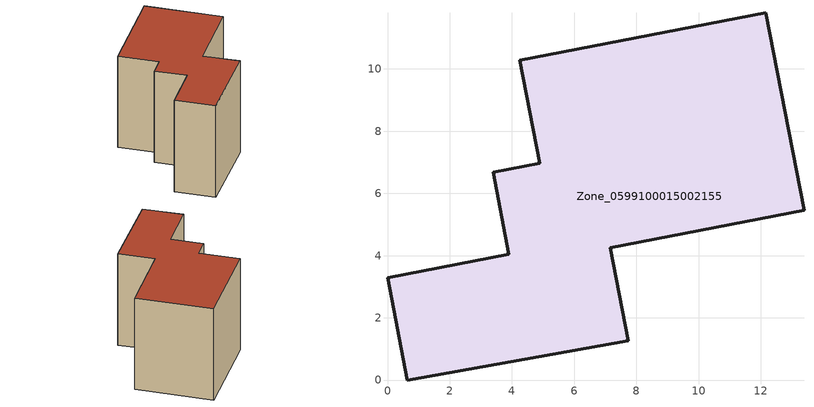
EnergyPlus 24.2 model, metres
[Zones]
Zone_0599100015002155
 floor ground (C_G): 3.9,4.05 3.4,6.68 4.89,6.97 4.25,10.28 12.16,11.8 13.39,5.45 7.16,4.25 7.74,1.27 0.64,0 0,3.29 z0.83
 wall outside (C_F): 0.64,0 7.74,1.27 7.16,4.25 13.39,5.45 12.16,11.8 4.25,10.28 4.89,6.97 3.4,6.68 3.9,4.05 0,3.29 0.64,0 z0.83:9.17
 roof outside (C_R): 3.9,4.05 0,3.29 0.64,0 7.74,1.27 7.16,4.25 13.39,5.45 12.16,11.8 4.25,10.28 4.89,6.97 3.4,6.68 z9.17
[BUILDING]
Pand.0599100015002155: North Axis=0; Terrain=City; Loads Convergence Tolerance Value=0.04; Temperature Convergence Tolerance Value=0.4; Solar Distribution=FullExterior; Maximum Number of Warmup Days=25; Minimum Number of Warmup Days=1
[Site:Location]
Rotterdam.The.Hague.AP_ZH_NLD Design_Conditions: Latitude=51.96; Longitude=4.45; Time Zone=1; Elevation=-4.5
[SITE:GROUNDTEMPERATURE:BUILDINGSURFACE]
18, 18, 18, 18, 18, 18, 18, 18, 18, 18, 18, 18
[MATERIAL] Thermal Absorptance=0.9; Solar Absorptance=0.7; Visible Absorptance=0.7
Name | Roughness | Thickness | Conductivity | Density | Specific Heat
G.TC.1965-1974 | MediumSmooth | 0.15 | 0.882353 | 540 | 1210
F.TC.1965-1974 | Rough | 0.3 | 0.697674 | 1920 | 840
R.TC.1965-1974 | MediumRough | 0.2 | 0.232558 | 1500 | 1000
[CONSTRUCTION]
C_G: G.TC.1965-1974
C_F: F.TC.1965-1974
C_R: R.TC.1965-1974
[ZONE]
Zone_0599100015002155: Type=1; Multiplier=1; Ceiling Height=Autocalculate; Volume=Autocalculate; Floor Area=autocalculate; Part of Total Floor Area=Yes
[ZONEINFILTRATION:DESIGNFLOWRATE]
Infil_Zone_0599100015002155: Zone or ZoneList or Space or SpaceList=Zone_0599100015002155; Schedule=AlwaysOn; Design Flow Rate Calculation Method=Flow/Area; Flow Rate per Floor Area=0.003; Constant Term Coefficient=1; Temperature Term Coefficient=0; Velocity Term Coefficient=0; Velocity Squared Term Coefficient=0
[HVACTEMPLATE:ZONE:IDEALLOADSAIRSYSTEM]
Zone_0599100015002155: Maximum Heating Supply Air Temperature=50; Minimum Cooling Supply Air Temperature=13; Maximum Heating Supply Air Humidity Ratio=0.0156; Minimum Cooling Supply Air Humidity Ratio=0.0077; Heating Limit=NoLimit; Cooling Limit=NoLimit; Dehumidification Control Type=ConstantSensibleHeatRatio; Cooling Sensible Heat Ratio=0.7; Dehumidification Setpoint=60; Humidification Control Type=None; Humidification Setpoint=30; Outdoor Air Method=None; Outdoor Air Flow Rate per Person=0.00944; Outdoor Air Flow Rate per Zone Floor Area=0; Outdoor Air Flow Rate per Zone=0; Demand Controlled Ventilation Type=None; Outdoor Air Economizer Type=NoEconomizer; Heat Recovery Type=None; Sensible Heat Recovery Effectiveness=0.7; Latent Heat Recovery Effectiveness=0.65
[ZONECONTROL:THERMOSTAT]
ThermostatControl_Zone_0599100015002155: Zone or ZoneList=Zone_0599100015002155; Control Type Schedule=DualSetpointControlType; Control 1=Thermostat_Zone_0599100015002155; Temperature Difference Between Cutout And Setpoint=0
[THERMOSTATSETPOINT:DUALSETPOINT]
Thermostat_Zone_0599100015002155: Heating Setpoint Temperature Schedule=HeatingSetpoint_Zone_0599100015002155; Cooling Setpoint Temperature Schedule=CoolingSetpoint_Zone_0599100015002155
[SCHEDULE:COMPACT]
HeatingSetpoint_Zone_0599100015002155: Through: 12/31, For: AllDays, Until: 24:00, 21
CoolingSetpoint_Zone_0599100015002155: Through: 12/31, For: AllDays, Until: 24:00, 24
DualSetpointControlType: Through: 12/31, For: AllDays, Until: 24:00, 4
AlwaysOn: Through: 12/31, For: AllDays, Until: 24:00, 1
